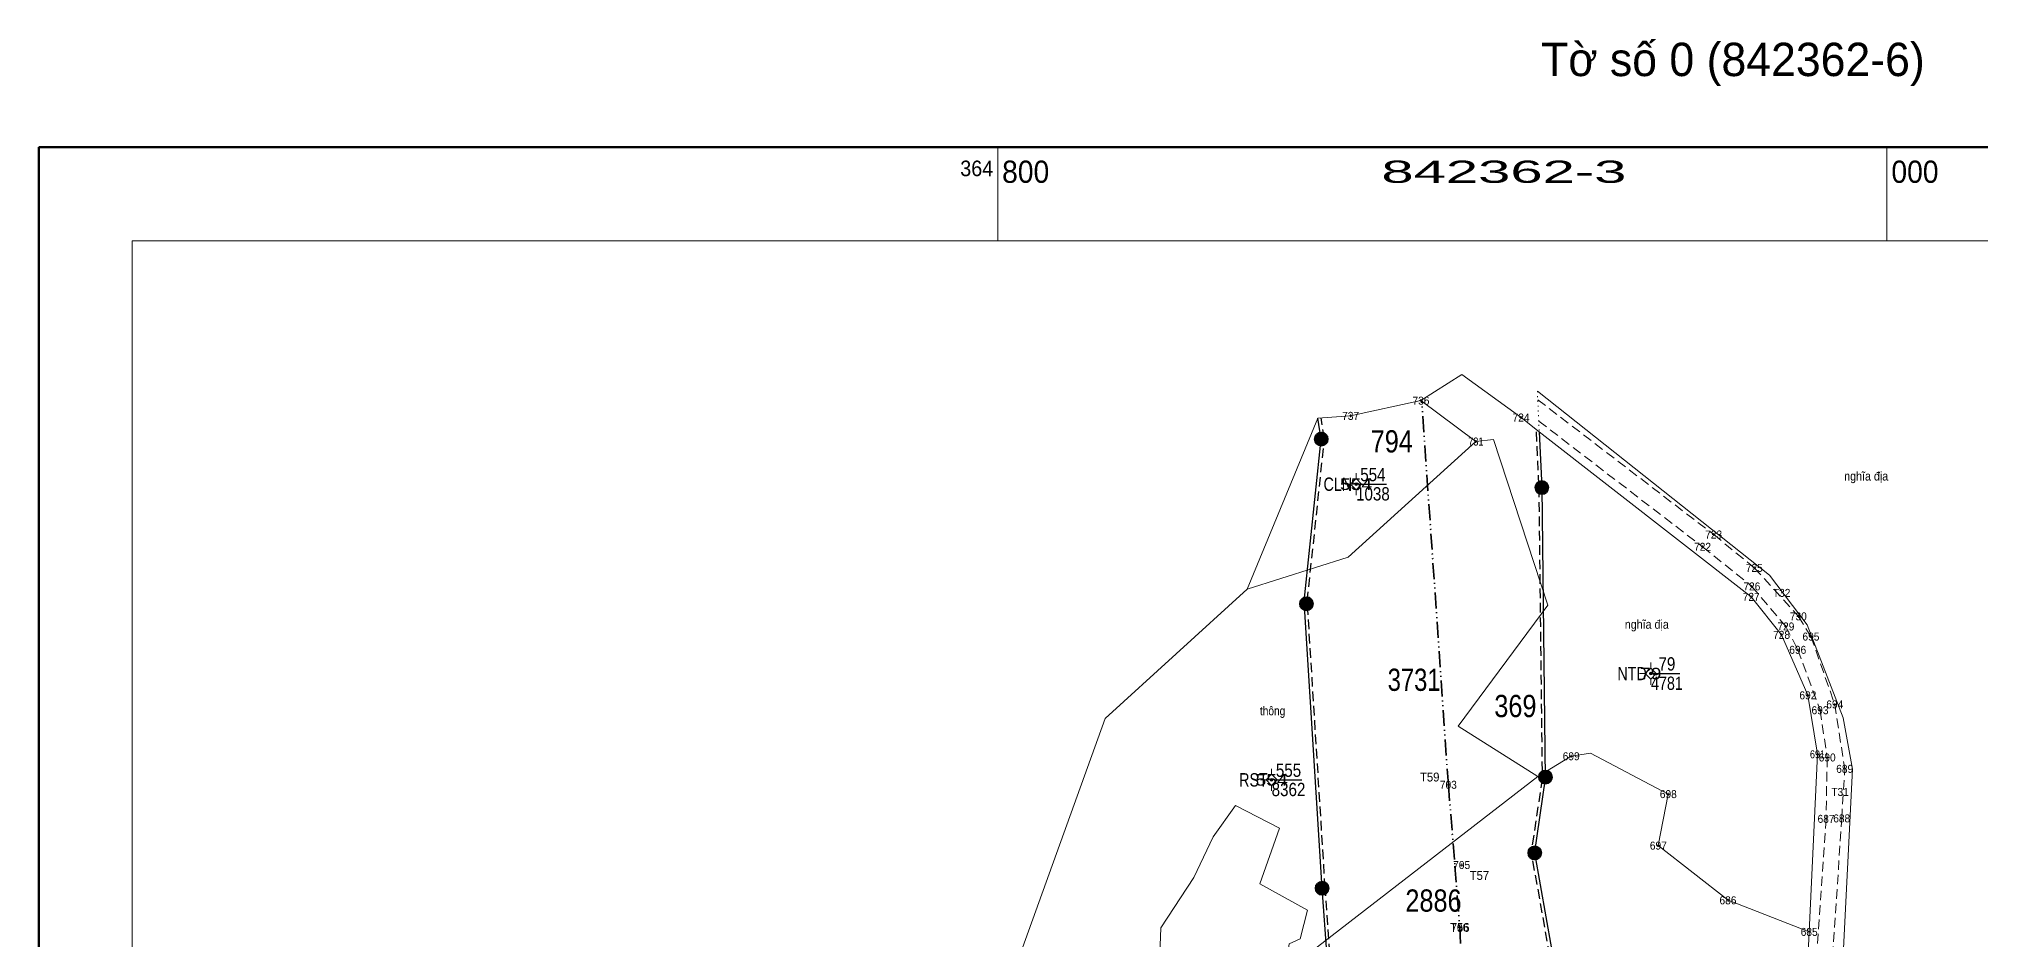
# Model space of a CAD drawing. Header units: metres. Extents: x 25 to 365346, y 21 to 1840616.
# Drawn here: x 364584.4 to 365021, y 1840413.7 to 1840616.1 of the extents above; entities that cross this region are included whole.
import ezdxf
from ezdxf.enums import TextEntityAlignment as Align

# ---------------------------------------------------------------- set-up
doc = ezdxf.new("R2010")
doc.units = ezdxf.units.M
doc.header["$LTSCALE"] = 0.72
for name, pattern in [('DASH_DOUBLE_DOT', [9.2, 5, -1.2, 0.3, -1.2, 0.3, -1.2]), ('DOTTED', [1.5, 0.3, -1.2]), ('MEDIUM_DASHED', [4.5, 3, -1.5])]:
    doc.linetypes.add(name, pattern=pattern)
for name, color, linetype, lineweight in [('1', 7, 'MEDIUM_DASHED', 13), ('10', 7, 'Continuous', 13), ('11', 7, 'Continuous', 13), ('13', 7, 'Continuous', 25), ('2', 7, 'Continuous', 13), ('4', 7, 'DASH_DOUBLE_DOT', 35), ('50', 7, 'Continuous', 13), ('51', 7, 'MEDIUM_DASHED', 25), ('57', 7, 'Continuous', 35), ('58', 7, 'Continuous', 13), ('60', 7, 'Continuous', 13), ('63', 7, 'Continuous', 60)]:
    doc.layers.add(name, color=color, linetype=linetype, lineweight=lineweight)
for name, color, linetype in [('12', 7, 'Continuous'), ('17', 7, 'Continuous'), ('5', 7, 'Continuous'), ('55', 7, 'Continuous'), ('56', 7, 'Continuous'), ('8', 7, 'Continuous')]:
    doc.layers.add(name, color=color, linetype=linetype)

msp = doc.modelspace()

# ---------------------------------------------------------------- hatches: boundary and pattern name
at = {"layer": '2'}
for points in [[(364880.8995, 1840515.99, 1), (364880.2995, 1840515.99, 1)], [(364947.1595, 1840473.41, 1), (364946.5595, 1840473.41, 1)], [(364861.9195, 1840449.52, 1), (364861.3195, 1840449.52, 1)]]:
    msp.add_hatch(color=256, dxfattribs=at).paths.add_polyline_path(points)
at = {"layer": '57'}
for points in [[(364874.28, 1840526.13, 1), (364871.28, 1840526.13, 1)], [(364923.88, 1840515.22, 1), (364920.88, 1840515.22, 1)], [(364870.94, 1840489.1, 1), (364867.94, 1840489.1, 1)], [(364924.69, 1840450.15, 1), (364921.69, 1840450.15, 1)], [(364922.27, 1840433.1, 1), (364919.27, 1840433.1, 1)], [(364874.46, 1840425.15, 1), (364871.46, 1840425.15, 1)]]:
    msp.add_hatch(color=256, dxfattribs=at).paths.add_polyline_path(points)

# ---------------------------------------------------------------- linework, layer by layer
at = {"layer": '1'}
for p, q in [((364921.47, 1840534.97), (364961.03, 1840504.67)), ((364921.69, 1840530.19), (364958.53, 1840501.91))]:
    msp.add_line(p, q, dxfattribs=at)
for points in [[(364961.03, 1840504.67), (364970.17, 1840497.18), (364980.07, 1840486.28), (364982.91, 1840481.73), (364988.26, 1840466.48), (364990.5, 1840451.99)], [(364958.53, 1840501.91), (364969.62, 1840493.01), (364977.27, 1840484), (364979.94, 1840478.76), (364984.95, 1840465.17), (364986.56, 1840454.55), (364986.3, 1840440.75), (364983.04, 1840392.52), (364982.16, 1840376.42), (364982.67, 1840363.91), (364986.5, 1840350.16), (364991.14, 1840339.68), (365000.37, 1840322.89)], [(365002.81, 1840325.93), (364993.09, 1840343.2), (364989.68, 1840351.21), (364986.46, 1840363.94), (364985.76, 1840377.15), (364986.72, 1840393.7), (364989.83, 1840440.85), (364990.5, 1840451.99)]]:
    msp.add_lwpolyline(points, dxfattribs=at)
at = {"layer": '10', "linetype": 'DOTTED'}
msp.add_line((364921.38, 1840536.88), (364921.8, 1840527.78), dxfattribs=at)
at = {"layer": '10'}
for p, q in [((364895.2, 1840534.77), (364907.55, 1840525.58)), ((364864.68, 1840406.37), (364921.51, 1840450.28))]:
    msp.add_line(p, q, dxfattribs=at)
for points in [[(364921.8, 1840527.78), (364917.7, 1840530.98), (364904.41, 1840540.63), (364895.2, 1840534.77)], [(364996.12, 1840070.32), (364999.85, 1840115.19), (365004.89, 1840223), (365012.13, 1840308.67), (365007.45, 1840321.43), (364993.04, 1840345.67), (364989.6, 1840358.17), (364987.83, 1840363.75), (364992.27, 1840451.89), (364990.14, 1840463.49), (364982.03, 1840484.37), (364973.61, 1840495.51), (364921.38, 1840536.88)], [(364856.14, 1840492.4), (364872.04, 1840530.83), (364879.38, 1840531.35), (364895.2, 1840534.77)], [(364921.8, 1840527.78), (364969.46, 1840490.65), (364976.3, 1840482.12), (364982.22, 1840468.52), (364984.38, 1840455.26), (364982.51, 1840415.33)], [(364907.55, 1840525.58), (364878.79, 1840499.57), (364856.14, 1840492.4)], [(364907.55, 1840525.58), (364911.51, 1840526.03), (364923.76, 1840488.77), (364903.55, 1840461.56), (364921.51, 1840450.28)], [(364856.14, 1840492.4), (364824.15, 1840463.32), (364793.69, 1840378.7), (364820.97, 1840361.13), (364822.86, 1840364.26), (364825.25, 1840368.56), (364826.23, 1840374.56), (364825.92, 1840377.35), (364827.49, 1840382.15), (364836.27, 1840404.41), (364836.67, 1840416.21), (364844.12, 1840427.57), (364848.44, 1840436.73), (364853.47, 1840443.78), (364863.38, 1840438.65), (364858.96, 1840426.12), (364869.65, 1840420.19), (364868.02, 1840413.74), (364865.54, 1840412.65), (364864.68, 1840406.37)], [(364921.51, 1840450.28), (364928.99, 1840454.82), (364933.35, 1840455.52), (364950.83, 1840446.31), (364948.58, 1840434.73), (364964.25, 1840422.43), (364982.51, 1840415.33)], [(364981.28, 1840388.58), (364981.47, 1840393.23), (364982.51, 1840415.33)]]:
    msp.add_lwpolyline(points, dxfattribs=at)
at = {"layer": '11'}
for p, q in [((364895.2, 1840534.45), (364895.2, 1840535.08)), ((364879.7, 1840531.35), (364879.07, 1840531.35)), ((364879.38, 1840531.04), (364879.38, 1840531.66)), ((364895.51, 1840534.77), (364894.89, 1840534.77)), ((364918.01, 1840530.98), (364917.38, 1840530.98)), ((364917.7, 1840530.67), (364917.7, 1840531.29)), ((364907.86, 1840525.58), (364907.24, 1840525.58)), ((364907.55, 1840525.27), (364907.55, 1840525.89)), ((364961.34, 1840504.67), (364960.72, 1840504.67)), ((364961.03, 1840504.36), (364961.03, 1840504.98)), ((364958.85, 1840501.91), (364958.22, 1840501.91)), ((364958.53, 1840501.6), (364958.53, 1840502.22)), ((364970.48, 1840497.18), (364969.85, 1840497.18)), ((364970.17, 1840496.87), (364970.17, 1840497.5)), ((364969.93, 1840493.01), (364969.3, 1840493.01)), ((364969.62, 1840492.7), (364969.62, 1840493.32)), ((364969.78, 1840490.65), (364969.15, 1840490.65)), ((364969.46, 1840490.34), (364969.46, 1840490.96)), ((364977.58, 1840484), (364976.96, 1840484)), ((364977.27, 1840483.69), (364977.27, 1840484.32)), ((364980.38, 1840486.28), (364979.76, 1840486.28)), ((364980.07, 1840485.97), (364980.07, 1840486.59)), ((364976.61, 1840482.12), (364975.99, 1840482.12)), ((364976.3, 1840481.81), (364976.3, 1840482.44)), ((364980.25, 1840478.76), (364979.62, 1840478.76)), ((364979.94, 1840478.45), (364979.94, 1840479.07)), ((364983.22, 1840481.73), (364982.59, 1840481.73)), ((364982.91, 1840481.42), (364982.91, 1840482.04)), ((364982.53, 1840468.52), (364981.91, 1840468.52)), ((364982.22, 1840468.2), (364982.22, 1840468.83)), ((364985.26, 1840465.17), (364984.64, 1840465.17)), ((364984.95, 1840464.86), (364984.95, 1840465.48)), ((364988.57, 1840466.48), (364987.94, 1840466.48)), ((364988.26, 1840466.17), (364988.26, 1840466.79)), ((364929.3, 1840454.82), (364928.68, 1840454.82)), ((364928.99, 1840454.51), (364928.99, 1840455.13)), ((364984.69, 1840455.26), (364984.06, 1840455.26)), ((364984.38, 1840454.95), (364984.38, 1840455.57)), ((364986.87, 1840454.55), (364986.24, 1840454.55)), ((364986.56, 1840454.24), (364986.56, 1840454.86)), ((364990.5, 1840451.68), (364990.5, 1840452.3)), ((364901.67, 1840448.41), (364901.05, 1840448.41)), ((364901.36, 1840448.1), (364901.36, 1840448.72)), ((364990.81, 1840451.99), (364990.18, 1840451.99)), ((364951.15, 1840446.31), (364950.52, 1840446.31)), ((364950.83, 1840446), (364950.83, 1840446.62)), ((364986.61, 1840440.75), (364985.99, 1840440.75)), ((364986.3, 1840440.44), (364986.3, 1840441.06)), ((364990.15, 1840440.85), (364989.52, 1840440.85)), ((364989.83, 1840440.54), (364989.83, 1840441.17)), ((364948.9, 1840434.73), (364948.27, 1840434.73)), ((364948.58, 1840434.42), (364948.58, 1840435.05)), ((364904.68, 1840430.37), (364904.05, 1840430.37)), ((364904.36, 1840430.06), (364904.36, 1840430.68)), ((364964.56, 1840422.43), (364963.93, 1840422.43)), ((364964.25, 1840422.12), (364964.25, 1840422.74)), ((364904.25, 1840416.34), (364903.63, 1840416.34)), ((364903.94, 1840416.03), (364903.94, 1840416.65)), ((364982.82, 1840415.33), (364982.2, 1840415.33)), ((364982.51, 1840415.02), (364982.51, 1840415.65))]:
    msp.add_line(p, q, dxfattribs=at)
at = {"layer": '13'}
for p, q in [((364881.36, 1840515.99), (364887.42, 1840515.99)), ((364947.59, 1840473.41), (364953.43, 1840473.41)), ((364862.38, 1840449.52), (364868.44, 1840449.52))]:
    msp.add_line(p, q, dxfattribs=at)
at = {"layer": '2'}
for p, q in [((364880.6, 1840518.49), (364880.6, 1840517.24)), ((364879.35, 1840515.99), (364878.1, 1840515.99)), ((364880.6, 1840514.74), (364880.6, 1840513.49)), ((364883.1, 1840515.99), (364881.85, 1840515.99)), ((364946.86, 1840475.91), (364946.86, 1840474.66)), ((364945.61, 1840473.41), (364944.36, 1840473.41)), ((364946.86, 1840472.16), (364946.86, 1840470.91)), ((364949.36, 1840473.41), (364948.11, 1840473.41)), ((364861.62, 1840452.02), (364861.62, 1840450.77)), ((364860.37, 1840449.52), (364859.12, 1840449.52)), ((364861.62, 1840448.27), (364861.62, 1840447.02)), ((364864.12, 1840449.52), (364862.87, 1840449.52))]:
    msp.add_line(p, q, dxfattribs=at)
for points in [[(364880.6, 1840517.24), (364879.35, 1840515.99), (364880.6, 1840514.74), (364881.85, 1840515.99)], [(364946.86, 1840474.66), (364945.61, 1840473.41), (364946.86, 1840472.16), (364948.11, 1840473.41)], [(364861.62, 1840450.77), (364860.37, 1840449.52), (364861.62, 1840448.27), (364862.87, 1840449.52)]]:
    msp.add_lwpolyline(points, close=True, dxfattribs=at)
for centre in [(364880.5995, 1840515.99), (364946.8595, 1840473.41), (364861.6195, 1840449.52)]:
    msp.add_circle(centre, 0.3, dxfattribs=at)
at = {"layer": '4'}
msp.add_line((364901.36, 1840448.41), (364895.36, 1840534.87), dxfattribs=at)
for points in [[(364901.36, 1840448.41), (364902.83, 1840430.12), (364903.94, 1840416.34)], [(364903.94, 1840416.34), (364904.44, 1840405.99), (364905.79, 1840381.29), (364906.11, 1840375.23), (364906.79, 1840362.61), (364906.9, 1840355.46), (364908.49, 1840316.97)]]:
    msp.add_lwpolyline(points, dxfattribs=at)
at = {"layer": '50', "lineweight": 25}
for p, q in [((364921.81, 1840527.78), (364922.38, 1840515.22)), ((364922.38, 1840515.22), (364923.16, 1840449.79)), ((364923.16, 1840449.79), (364920.63, 1840432.83)), ((364927.16, 1840397.39), (364920.77, 1840433.1))]:
    msp.add_line(p, q, dxfattribs=at)
msp.add_lwpolyline([(364892.3, 1840316.3), (364875.81, 1840379.66), (364875.81, 1840379.66), (364875.21, 1840394.29), (364872.96, 1840425.15), (364868.93, 1840489.68), (364872.78, 1840526.13), (364872.04, 1840530.83)], dxfattribs=at)
at = {"layer": '51'}
for p, q in [((364921.11, 1840527.75), (364921.68, 1840515.19)), ((364921.68, 1840515.21), (364922.46, 1840449.78)), ((364922.47, 1840449.89), (364919.94, 1840432.93)), ((364926.47, 1840397.27), (364920.08, 1840432.98))]:
    msp.add_line(p, q, dxfattribs=at)
msp.add_lwpolyline([(364892.98, 1840316.48), (364876.51, 1840379.76), (364875.91, 1840394.33), (364873.66, 1840425.2), (364869.63, 1840489.66), (364873.49, 1840526.15), (364872.73, 1840530.94)], dxfattribs=at)
at = {"layer": '57'}
for centre in [(364872.78, 1840526.13), (364922.38, 1840515.22), (364869.44, 1840489.1), (364923.19, 1840450.15), (364920.77, 1840433.1), (364872.96, 1840425.15)]:
    msp.add_circle(centre, 1.5, dxfattribs=at)
at = {"layer": '58'}
msp.add_lwpolyline([(364605.36, 1840570.74), (365325.36, 1840570.74), (365325.36, 1840050.64), (364605.36, 1840050.64)], close=True, dxfattribs=at)
at = {"layer": '60'}
for p, q in [((364800, 1840570.74), (364800, 1840591.74)), ((365000, 1840570.74), (365000, 1840591.74))]:
    msp.add_line(p, q, dxfattribs=at)
msp.add_lwpolyline([(364605.36, 1840570.74), (365325.36, 1840570.74), (365325.36, 1840050.64), (364605.36, 1840050.64)], close=True, dxfattribs=at)
at = {"layer": '63'}
msp.add_lwpolyline([(364584.36, 1840591.74), (365346.36, 1840591.74), (365346.36, 1840029.64), (364584.36, 1840029.64)], close=True, dxfattribs=at)

# ---------------------------------------------------------------- texts
at = {"layer": '12'}
for s, width, p in [('736', 0.95, (364895.195, 1840533.87)), ('737', 0.95, (364879.38, 1840530.45)), ('724', 0.95, (364917.705, 1840530.08)), ('731', 0.85, (364907.55, 1840524.68)), ('723', 0.95, (364961.025, 1840503.77)), ('722', 0.95, (364958.525, 1840501.01)), ('725', 0.95, (364970.165, 1840496.28)), ('727', 0.95, (364969.46, 1840489.75)), ('726', 0.95, (364969.615, 1840492.11)), ('T32 ', 0.95, (364976.63, 1840490.65)), ('T32 ', 0.95, (364976.63, 1840490.65)), ('730', 0.95, (364980.065, 1840485.38)), ('728', 0.95, (364976.295, 1840481.22)), ('729', 0.95, (364977.265, 1840483.1)), ('695', 0.95, (364982.905, 1840480.83)), ('696', 0.95, (364979.935, 1840477.86)), ('692', 0.95, (364982.215, 1840467.62)), ('693', 0.95, (364984.945, 1840464.27)), ('694', 0.95, (364988.265, 1840465.58)), ('699', 0.95, (364928.985, 1840453.92)), ('691', 0.85, (364984.38, 1840454.36)), ('690', 0.95, (364986.555, 1840453.65)), ('689', 0.95, (364990.495, 1840451.09)), ('703', 0.95, (364901.355, 1840447.51)), ('T31 ', 0.95, (364989.78, 1840445.9)), ('T31 ', 0.95, (364989.78, 1840445.9)), ('698', 0.95, (364950.825, 1840445.41)), ('687', 0.95, (364986.3, 1840439.85)), ('688', 0.95, (364989.825, 1840439.95)), ('697', 0.95, (364948.58, 1840433.83)), ('705', 0.95, (364904.355, 1840429.47)), ('686', 0.95, (364964.245, 1840421.53)), ('706', 0.95, (364903.935, 1840415.44)), ('685', 0.95, (364982.505, 1840414.43))]:
    msp.add_text(s, height=1.8, dxfattribs=dict(at, width=width)).set_placement(p, align=Align.CENTER)
at = {"layer": '13', "width": 0.8}
for s, p in [('CLN ', (364880.6, 1840514.49)), ('NTD ', (364946.86, 1840471.91)), ('RST ', (364861.62, 1840448.02))]:
    msp.add_text(s, height=3, dxfattribs=at).set_placement(p, align=Align.RIGHT)
at = {"layer": '13'}
for s, width, p in [('554', 0.85, (364884.385, 1840516.66)), ('1038', 0.85, (364884.39, 1840512.32)), ('79', 0.85, (364950.51, 1840474.08)), ('4781', 0.8, (364950.51, 1840469.74)), ('555', 0.85, (364865.41, 1840450.19)), ('8362', 0.85, (364865.41, 1840445.85))]:
    msp.add_text(s, height=3, dxfattribs=dict(at, width=width)).set_placement(p, align=Align.CENTER)
at = {"layer": '17'}
for s, width, p in [('794', 0.85, (364888.635, 1840523.13)), ('3731', 0.8, (364893.66, 1840469.52)), ('369', 0.85, (364916.435, 1840463.62)), ('2886', 0.85, (364898.015, 1840419.88))]:
    msp.add_text(s, height=5, dxfattribs=dict(at, width=width)).set_placement(p, align=Align.CENTER)
at = {"layer": '4', "width": 0.95}
for s, p in [('T59', (364897.165, 1840449.15)), ('T57', (364908.345, 1840427.02)), ('T56', (364903.94, 1840415.34))]:
    msp.add_text(s, height=2, dxfattribs=at).set_placement(p, align=Align.CENTER)
at = {"layer": '5'}
for s, width, p in [('nghĩa địa', 0.9, (364995.33, 1840516.81)), ('nghĩa địa', 0.9, (364945.99, 1840483.49)), ('thông', 0.85, (364861.835, 1840464.04))]:
    msp.add_text(s, height=2, dxfattribs=dict(at, width=width)).set_placement(p, align=Align.CENTER)
at = {"layer": '55'}
msp.add_text('Tờ số 0 (842362-6)', height=7.5, dxfattribs=at).set_placement((364965.355, 1840607.74), align=Align.CENTER)
at = {"layer": '56', "width": 0.95}
msp.add_text('364', height=3.5, dxfattribs=at).set_placement((364799, 1840585.24), align=Align.RIGHT)
for s, p in [('800', (364801, 1840583.74)), ('000', (365001, 1840583.74))]:
    msp.add_text(s, height=5, dxfattribs=at).set_placement(p)
at = {"layer": '56', "width": 1.95}
msp.add_text('842362-3', height=5, dxfattribs=at).set_placement((364913.85, 1840583.74), align=Align.CENTER)
at = {"layer": '8', "width": 1.25}
for s, p in [('554', (364880.595, 1840514.69)), ('79', (364946.855, 1840472.11)), ('554', (364861.615, 1840448.22))]:
    msp.add_text(s, height=2.6, dxfattribs=at).set_placement(p, align=Align.CENTER)

doc.saveas('drawing.dxf')
